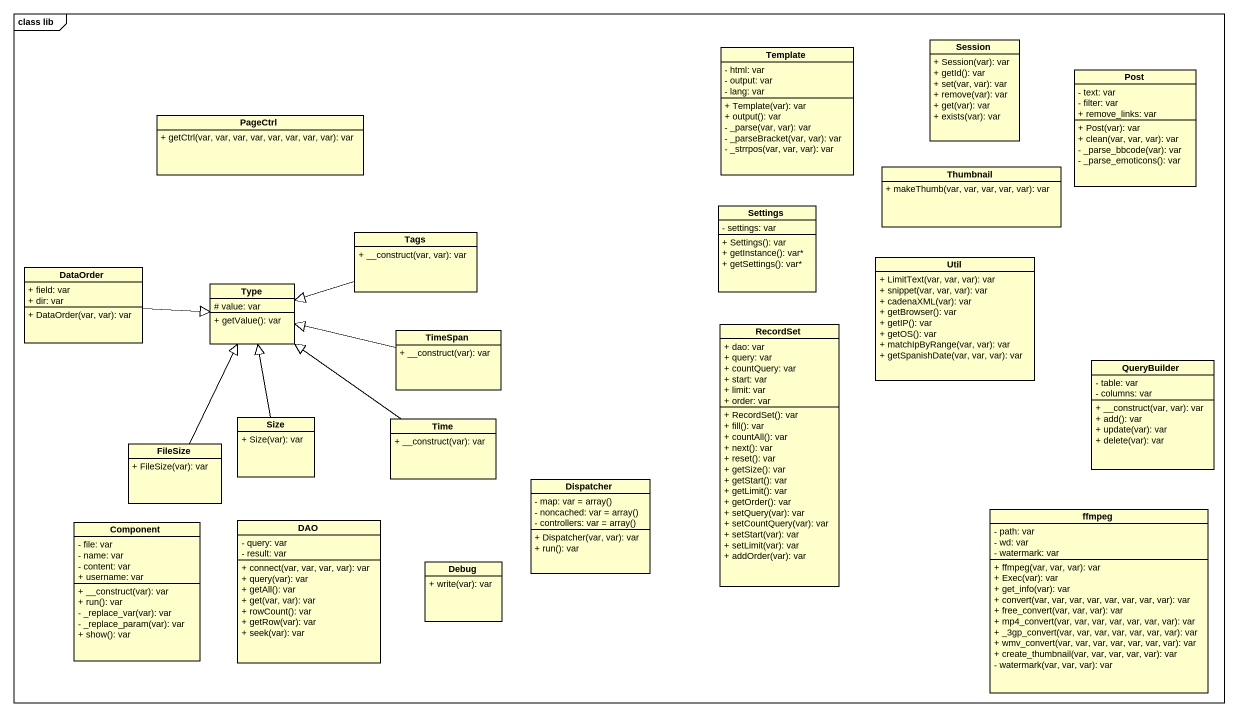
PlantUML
@startuml
mainframe class lib
hide circle
hide empty members
skinparam classAttributeIconSize 0
class Template {
  - html: var
  - output: var
  - lang: var
  + Template(var): var
  + output(): var
  - _parse(var, var): var
  - _parseBracket(var, var): var
  - _strrpos(var, var, var): var
}
class Session {
  + Session(var): var
  + getId(): var
  + set(var, var): var
  + remove(var): var
  + get(var): var
  + exists(var): var
}
class Post {
  - text: var
  - filter: var
  + remove_links: var
  + Post(var): var
  + clean(var, var, var): var
  - _parse_bbcode(var): var
  - _parse_emoticons(): var
}
class PageCtrl {
  + getCtrl(var, var, var, var, var, var, var, var): var
}
class Thumbnail {
  + makeThumb(var, var, var, var, var): var
}
class Settings {
  - settings: var
  + Settings(): var
  + getInstance(): var*
  + getSettings(): var*
}
class Tags {
  + __construct(var, var): var
}
class DataOrder {
  + field: var
  + dir: var
  + DataOrder(var, var): var
}
class Type {
  # value: var
  + getValue(): var
}
class Util {
  + LimitText(var, var, var): var
  + snippet(var, var, var): var
  + cadenaXML(var): var
  + getBrowser(): var
  + getIP(): var
  + getOS(): var
  + matchIpByRange(var, var): var
  + getSpanishDate(var, var, var): var
}
class RecordSet {
  + dao: var
  + query: var
  + countQuery: var
  + start: var
  + limit: var
  + order: var
  + RecordSet(): var
  + fill(): var
  + countAll(): var
  + next(): var
  + reset(): var
  + getSize(): var
  + getStart(): var
  + getLimit(): var
  + getOrder(): var
  + setQuery(var): var
  + setCountQuery(var): var
  + setStart(var): var
  + setLimit(var): var
  + addOrder(var): var
}
class TimeSpan {
  + __construct(var): var
}
class QueryBuilder {
  - table: var
  - columns: var
  + __construct(var, var): var
  + add(): var
  + update(var): var
  + delete(var): var
}
class Size {
  + Size(var): var
}
class Time {
  + __construct(var): var
}
class FileSize {
  + FileSize(var): var
}
class Dispatcher {
  {field} - map: var = array()
  {field} - noncached: var = array()
  {field} - controllers: var = array()
  + Dispatcher(var, var): var
  + run(): var
}
class ffmpeg {
  - path: var
  - wd: var
  - watermark: var
  + ffmpeg(var, var, var): var
  + Exec(var): var
  + get_info(var): var
  + convert(var, var, var, var, var, var, var, var): var
  + free_convert(var, var, var): var
  + mp4_convert(var, var, var, var, var, var, var): var
  + _3gp_convert(var, var, var, var, var, var, var): var
  + wmv_convert(var, var, var, var, var, var, var): var
  + create_thumbnail(var, var, var, var, var): var
  - watermark(var, var, var): var
}
class "Component" as Component_ {
  - file: var
  - name: var
  - content: var
  + username: var
  + __construct(var): var
  + run(): var
  - _replace_var(var): var
  - _replace_param(var): var
  + show(): var
}
class DAO {
  - query: var
  - result: var
  + connect(var, var, var, var): var
  + query(var): var
  + getAll(): var
  + get(var, var): var
  + rowCount(): var
  + getRow(var): var
  + seek(var): var
}
class Debug {
  + write(var): var
}
Tags -left-|> Type
DataOrder -right-|> Type
TimeSpan -left-|> Type
Size -up-|> Type
Time -up-|> Type
FileSize -up-|> Type
@enduml
